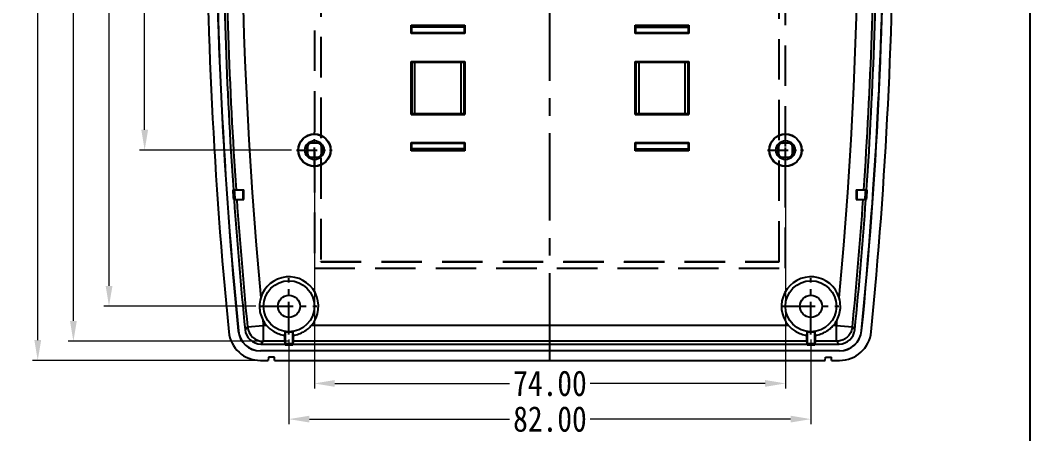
# Model space of a CAD drawing. Header units: millimetres. Extents: x -25 to 785, y -3301 to -3016.
# Drawn here: x 626.5 to 785.1, y -3204.4 to -3139.5 of the extents above; entities that cross this region are included whole.
import ezdxf

# ---------------------------------------------------------------- set-up
doc = ezdxf.new("R2010")
doc.units = ezdxf.units.MM
doc.linetypes.add('CENTER', pattern=[50.8, 31.75, -6.35, 6.35, -6.35])
doc.linetypes.add('HIDDEN', pattern=[9.525, 6.35, -3.175])
doc.layers.add('dim', color=3, linetype='Continuous', lineweight=9)
doc.styles.add('FFS', font='SIMFANG.TTF', dxfattribs={"width": 0.85})
doc.dimstyles.new('YanXiu', dxfattribs={"dimtxt": 2.5, "dimasz": 2.2, "dimexe": 1, "dimexo": 0.6, "dimgap": 0.66, "dimtad": 0, "dimzin": 1, "dimdsep": 46, "dimtxsty": 'FFS', "dimcen": 0, "dimclrd": 256, "dimclre": 131, "dimclrt": 42, "dimazin": 0, "dimtfac": 1, "dimtofl": 0, "dimtmove": 0, "dimatfit": 3, "dimfxl": 0, "dimlwd": 5, "dimlwe": 5, "dimarcsym": 0})

# ---------------------------------------------------------------- blocks, each defined once
blk = doc.blocks.new('*u4')
at = {"layer": 'Defpoints', "color": 2}
blk.add_lwpolyline([(-135.77, 94.94), (135.77, 94.94), (135.77, -94.94), (-135.77, -94.94)], close=True, dxfattribs=at)
blk = doc.blocks.new('*D33')
at = {"layer": 'Defpoints', "color": 0}
for p in [(88.46, 226.92), (64.6, 140.92), (88.46, 140.92)]:
    blk.add_point(p, dxfattribs=at)
at = {"layer": 'dim', "color": 131, "lineweight": 5}
for p, q in [((87.66, 226.92), (63.8, 226.92)), ((87.66, 140.92), (63.8, 140.92))]:
    blk.add_line(p, q, dxfattribs=at)
at = {"layer": 'dim', "lineweight": 5}
for p, q in [((64.6, 223.72), (64.6, 190.26)), ((64.6, 144.12), (64.6, 177.58))]:
    blk.add_line(p, q, dxfattribs=at)
at = {"layer": 'dim'}
for points in [[(64.07, 223.72), (65.14, 223.72), (64.6, 226.92)], [(64.07, 144.12), (65.14, 144.12), (64.6, 140.92)]]:
    blk.add_solid(points, dxfattribs=at)
at = {"layer": 'dim', "color": 42, "insert": (64.6, 183.92), "char_height": 4, "attachment_point": 5, "rotation": 90, "style": 'FFS'}
blk.add_mtext('86.00', dxfattribs=at)
blk = doc.blocks.new('*D34')
at = {"layer": 'Defpoints', "color": 0}
for p in [(82.64, 251.42), (59, 116.42), (82.87, 116.42)]:
    blk.add_point(p, dxfattribs=at)
at = {"layer": 'dim', "color": 131, "lineweight": 5}
for p, q in [((81.84, 251.42), (58.2, 251.42)), ((82.07, 116.42), (58.2, 116.42))]:
    blk.add_line(p, q, dxfattribs=at)
at = {"layer": 'dim', "lineweight": 5}
for p, q in [((59, 248.22), (59, 191.4)), ((59, 119.62), (59, 176.44))]:
    blk.add_line(p, q, dxfattribs=at)
at = {"layer": 'dim'}
for points in [[(58.47, 248.22), (59.54, 248.22), (59, 251.42)], [(58.47, 119.62), (59.54, 119.62), (59, 116.42)]]:
    blk.add_solid(points, dxfattribs=at)
at = {"layer": 'dim', "color": 42, "insert": (59, 183.92), "char_height": 4, "attachment_point": 5, "rotation": 90, "style": 'FFS'}
blk.add_mtext('135.00', dxfattribs=at)
blk = doc.blocks.new('*D7')
at = {"layer": 'Defpoints', "color": 0}
for p in [(87.95, 256.91), (53.4, 110.92), (87.95, 110.92)]:
    blk.add_point(p, dxfattribs=at)
at = {"layer": 'dim', "color": 131, "lineweight": 5}
for p, q in [((87.15, 256.91), (52.6, 256.91)), ((87.15, 110.92), (52.6, 110.92))]:
    blk.add_line(p, q, dxfattribs=at)
at = {"layer": 'dim', "lineweight": 5}
for p, q in [((53.4, 253.71), (53.4, 191.31)), ((53.4, 114.12), (53.4, 176.52))]:
    blk.add_line(p, q, dxfattribs=at)
at = {"layer": 'dim'}
for points in [[(52.87, 253.71), (53.94, 253.71), (53.4, 256.91)], [(52.87, 114.12), (53.94, 114.12), (53.4, 110.92)]]:
    blk.add_solid(points, dxfattribs=at)
at = {"layer": 'dim', "color": 42, "insert": (53.4, 183.92), "char_height": 4, "attachment_point": 5, "rotation": 90, "style": 'FFS'}
blk.add_mtext('145.98', dxfattribs=at)
blk = doc.blocks.new('*D35')
at = {"layer": 'Defpoints', "color": 0}
for p in [(84.02, 259.92), (47.8, 107.92), (84.02, 107.92)]:
    blk.add_point(p, dxfattribs=at)
at = {"layer": 'dim', "color": 131, "lineweight": 5}
for p, q in [((83.22, 259.92), (47, 259.92)), ((83.22, 107.92), (47, 107.92))]:
    blk.add_line(p, q, dxfattribs=at)
at = {"layer": 'dim', "lineweight": 5}
for p, q in [((47.8, 256.72), (47.8, 191.4)), ((47.8, 111.12), (47.8, 176.44))]:
    blk.add_line(p, q, dxfattribs=at)
at = {"layer": 'dim'}
for points in [[(47.27, 256.72), (48.34, 256.72), (47.8, 259.92)], [(47.27, 111.12), (48.34, 111.12), (47.8, 107.92)]]:
    blk.add_solid(points, dxfattribs=at)
at = {"layer": 'dim', "color": 42, "insert": (47.8, 183.92), "char_height": 4, "attachment_point": 5, "rotation": 90, "style": 'FFS'}
blk.add_mtext('152.00', dxfattribs=at)
blk = doc.blocks.new('*D36')
at = {"layer": 'Defpoints', "color": 0}
for p in [(91.27, 138.11), (165.27, 138.11), (165.27, 104.31)]:
    blk.add_point(p, dxfattribs=at)
at = {"layer": 'dim', "color": 131, "lineweight": 5}
for p, q in [((91.27, 137.31), (91.27, 103.51)), ((165.27, 137.31), (165.27, 103.51))]:
    blk.add_line(p, q, dxfattribs=at)
at = {"layer": 'dim', "lineweight": 5}
for p, q in [((94.47, 104.31), (121.93, 104.31)), ((162.07, 104.31), (134.61, 104.31))]:
    blk.add_line(p, q, dxfattribs=at)
at = {"layer": 'dim'}
for points in [[(94.47, 104.85), (94.47, 103.78), (91.27, 104.31)], [(162.07, 104.85), (162.07, 103.78), (165.27, 104.31)]]:
    blk.add_solid(points, dxfattribs=at)
at = {"layer": 'dim', "color": 42, "insert": (128.27, 104.31), "char_height": 4, "attachment_point": 5, "style": 'FFS'}
blk.add_mtext('74.00', dxfattribs=at)
blk = doc.blocks.new('*D37')
at = {"layer": 'Defpoints', "color": 0}
for p in [(87.27, 112.02), (169.27, 112.02), (169.27, 98.71)]:
    blk.add_point(p, dxfattribs=at)
at = {"layer": 'dim', "color": 131, "lineweight": 5}
for p, q in [((87.27, 111.22), (87.27, 97.91)), ((169.27, 111.22), (169.27, 97.91))]:
    blk.add_line(p, q, dxfattribs=at)
at = {"layer": 'dim', "lineweight": 5}
for p, q in [((90.47, 98.71), (121.93, 98.71)), ((166.07, 98.71), (134.61, 98.71))]:
    blk.add_line(p, q, dxfattribs=at)
at = {"layer": 'dim'}
for points in [[(90.47, 99.25), (90.47, 98.18), (87.27, 98.71)], [(166.07, 99.25), (166.07, 98.18), (169.27, 98.71)]]:
    blk.add_solid(points, dxfattribs=at)
at = {"layer": 'dim', "color": 42, "insert": (128.27, 98.71), "char_height": 4, "attachment_point": 5, "style": 'FFS'}
blk.add_mtext('82.00', dxfattribs=at)
blk = doc.blocks.new('u96')
at = {"color": 1, "linetype": 'CENTER', "ltscale": 0.432}
blk.add_line((128.269, 107.916), (128.269, 259.916), dxfattribs=at)
at = {"color": 3, "linetype": 'HIDDEN'}
for p, q in [((91.269, 245.416), (91.269, 122.416)), ((92.269, 244.416), (92.269, 123.416)), ((92.281, 244.404), (92.281, 123.428)), ((164.257, 123.428), (164.257, 244.404)), ((164.269, 123.416), (164.269, 244.416)), ((165.269, 122.416), (165.269, 245.416)), ((91.269, 122.416), (165.269, 122.416)), ((92.269, 123.416), (92.281, 123.428)), ((92.269, 123.416), (164.269, 123.416)), ((92.281, 123.428), (164.257, 123.428)), ((164.269, 123.416), (164.257, 123.428))]:
    blk.add_line(p, q, dxfattribs=at)
at = {"color": 7}
for p, q in [((106.463, 160.516), (106.551, 160.228)), ((106.463, 159.215), (106.463, 160.516)), ((106.463, 160.516), (114.875, 160.516)), ((106.551, 159.303), (106.551, 160.228)), ((114.787, 160.228), (106.551, 160.228)), ((114.875, 160.516), (114.787, 160.228)), ((114.787, 160.228), (114.787, 159.303)), ((114.875, 160.516), (114.875, 159.215)), ((141.663, 160.516), (150.075, 160.516)), ((141.663, 160.516), (141.751, 160.228)), ((141.663, 159.215), (141.663, 160.516)), ((141.751, 160.228), (149.987, 160.228)), ((141.751, 159.303), (141.751, 160.228)), ((150.075, 160.516), (149.987, 160.228)), ((149.987, 160.228), (149.987, 159.303)), ((150.075, 160.516), (150.075, 159.215)), ((106.551, 159.303), (106.463, 159.215)), ((114.875, 159.215), (106.463, 159.215)), ((114.787, 159.303), (106.551, 159.303)), ((114.787, 159.303), (114.875, 159.215)), ((141.751, 159.303), (141.663, 159.215)), ((150.075, 159.215), (141.663, 159.215)), ((149.987, 159.303), (141.751, 159.303)), ((149.987, 159.303), (150.075, 159.215)), ((106.568, 154.716), (106.463, 154.822)), ((106.463, 154.822), (114.875, 154.822)), ((106.463, 146.51), (106.463, 154.822)), ((106.568, 154.716), (106.568, 146.616)), ((107.068, 154.7), (114.27, 154.7)), ((107.068, 146.633), (107.068, 154.7)), ((107.557, 154.728), (107.463, 154.822)), ((107.557, 154.728), (113.78, 154.728)), ((113.78, 154.728), (113.875, 154.822)), ((114.27, 154.7), (114.27, 146.633)), ((114.77, 154.716), (114.875, 154.822)), ((114.77, 146.616), (114.77, 154.716)), ((114.875, 154.822), (114.875, 146.51)), ((141.663, 154.822), (150.075, 154.822)), ((141.768, 154.716), (141.663, 154.822)), ((141.663, 146.51), (141.663, 154.822)), ((141.768, 154.716), (141.768, 146.616)), ((142.268, 154.7), (149.47, 154.7)), ((142.268, 146.633), (142.268, 154.7)), ((142.757, 154.728), (142.663, 154.822)), ((148.98, 154.728), (142.757, 154.728)), ((148.98, 154.728), (149.075, 154.822)), ((149.47, 154.7), (149.47, 146.633)), ((149.97, 154.716), (150.075, 154.822)), ((149.97, 146.616), (149.97, 154.716)), ((150.075, 154.822), (150.075, 146.51)), ((106.568, 146.616), (106.463, 146.51)), ((106.463, 146.51), (114.875, 146.51)), ((114.27, 146.633), (107.068, 146.633)), ((107.557, 146.605), (107.463, 146.51)), ((107.557, 146.605), (113.78, 146.605)), ((113.78, 146.605), (113.875, 146.51)), ((114.77, 146.616), (114.875, 146.51)), ((141.768, 146.616), (141.663, 146.51)), ((141.663, 146.51), (150.075, 146.51)), ((149.47, 146.633), (142.268, 146.633)), ((142.757, 146.605), (142.663, 146.51)), ((148.98, 146.605), (142.757, 146.605)), ((148.98, 146.605), (149.075, 146.51)), ((149.97, 146.616), (150.075, 146.51)), ((90.121, 141.464), (90.176, 141.409)), ((90.176, 141.409), (90.176, 140.423)), ((90.721, 142.064), (90.776, 142.009)), ((91.762, 142.009), (90.776, 142.009)), ((91.817, 142.064), (91.762, 142.009)), ((92.417, 141.464), (92.362, 141.409)), ((92.362, 140.423), (92.362, 141.409)), ((106.551, 142.029), (106.463, 142.117)), ((106.463, 142.117), (114.875, 142.117)), ((106.463, 140.816), (106.463, 142.117)), ((106.551, 142.029), (114.787, 142.029)), ((106.551, 141.105), (106.551, 142.029)), ((114.787, 142.029), (114.875, 142.117)), ((114.787, 142.029), (114.787, 141.105)), ((114.875, 142.117), (114.875, 140.816)), ((141.663, 142.117), (150.075, 142.117)), ((141.751, 142.029), (141.663, 142.117)), ((141.663, 140.816), (141.663, 142.117)), ((141.751, 142.029), (149.987, 142.029)), ((141.751, 141.105), (141.751, 142.029)), ((149.987, 142.029), (150.075, 142.117)), ((149.987, 142.029), (149.987, 141.105)), ((150.075, 142.117), (150.075, 140.816)), ((164.121, 141.464), (164.176, 141.409)), ((164.176, 141.409), (164.176, 140.423)), ((164.721, 142.064), (164.776, 142.009)), ((165.762, 142.009), (164.776, 142.009)), ((165.817, 142.064), (165.762, 142.009)), ((166.417, 141.464), (166.362, 141.409)), ((166.362, 140.423), (166.362, 141.409)), ((89.776, 140.916), (90.122, 140.916)), ((90.121, 140.368), (90.176, 140.423)), ((90.721, 139.768), (90.776, 139.823)), ((90.776, 139.823), (91.762, 139.823)), ((91.817, 139.768), (91.762, 139.823)), ((92.417, 140.368), (92.362, 140.423)), ((92.761, 140.916), (92.416, 140.916)), ((106.463, 140.816), (106.551, 141.105)), ((114.875, 140.816), (106.463, 140.816)), ((114.787, 141.105), (106.551, 141.105)), ((114.875, 140.816), (114.787, 141.105)), ((141.663, 140.816), (141.751, 141.105)), ((150.075, 140.816), (141.663, 140.816)), ((141.751, 141.105), (149.987, 141.105)), ((150.075, 140.816), (149.987, 141.105)), ((163.776, 140.916), (164.122, 140.916)), ((164.121, 140.368), (164.176, 140.423)), ((164.721, 139.768), (164.776, 139.823)), ((164.776, 139.823), (165.762, 139.823)), ((165.817, 139.768), (165.762, 139.823)), ((166.417, 140.368), (166.362, 140.423)), ((166.761, 140.916), (166.416, 140.916)), ((78.434, 134.666), (80.17, 134.666)), ((80.069, 133.166), (80.069, 134.666)), ((80.17, 133.166), (80.17, 134.666)), ((176.367, 134.666), (176.368, 133.166)), ((176.367, 134.666), (178.104, 134.666)), ((176.469, 134.666), (176.469, 133.166)), ((78.538, 133.166), (80.17, 133.166)), ((176.368, 133.166), (178, 133.166)), ((80.37, 112.748), (80.756, 113.176)), ((80.756, 113.176), (83.24, 113.421)), ((83.24, 113.421), (83.24, 110.924)), ((83.74, 113.421), (83.24, 113.421)), ((165.74, 113.421), (90.798, 113.421)), ((173.295, 113.421), (172.798, 113.421)), ((173.297, 110.924), (173.297, 113.421)), ((173.297, 113.421), (175.782, 113.176)), ((176.168, 112.748), (175.782, 113.176)), ((79.304, 112.571), (79.33, 112.573)), ((86.665, 112.436), (86.569, 111.869)), ((86.665, 112.436), (86.665, 110.587)), ((87.873, 110.587), (87.873, 112.436)), ((87.969, 111.869), (87.873, 112.436)), ((168.665, 112.436), (168.569, 111.869)), ((168.665, 112.436), (168.665, 110.587)), ((169.873, 110.587), (169.873, 112.436)), ((169.969, 111.869), (169.873, 112.436)), ((177.234, 112.571), (177.208, 112.573)), ((82.783, 109.42), (82.783, 109.446)), ((173.755, 109.446), (82.783, 109.446)), ((82.854, 110.498), (83.24, 110.924)), ((82.854, 110.498), (86.656, 110.498)), ((86.585, 110.924), (83.24, 110.924)), ((86.585, 110.924), (86.656, 110.498)), ((86.656, 110.498), (86.656, 110.385)), ((86.662, 110.422), (86.656, 110.385)), ((86.656, 110.385), (87.882, 110.385)), ((86.662, 110.422), (86.665, 110.587)), ((86.662, 110.422), (87.876, 110.422)), ((86.665, 110.587), (87.873, 110.587)), ((87.873, 110.587), (87.876, 110.422)), ((87.876, 110.422), (87.882, 110.385)), ((87.953, 110.924), (87.882, 110.498)), ((87.882, 110.385), (87.882, 110.498)), ((87.882, 110.498), (168.656, 110.498)), ((168.585, 110.924), (87.953, 110.924)), ((168.585, 110.924), (168.656, 110.498)), ((168.656, 110.498), (168.656, 110.385)), ((168.662, 110.422), (168.656, 110.385)), ((168.656, 110.385), (169.882, 110.385)), ((168.662, 110.422), (168.665, 110.587)), ((168.662, 110.422), (169.876, 110.422)), ((168.665, 110.587), (169.873, 110.587)), ((169.873, 110.587), (169.876, 110.422)), ((169.876, 110.422), (169.882, 110.385)), ((169.953, 110.924), (169.882, 110.498)), ((169.882, 110.385), (169.882, 110.498)), ((169.882, 110.498), (173.684, 110.498)), ((173.297, 110.924), (169.953, 110.924)), ((173.684, 110.498), (173.297, 110.924)), ((173.755, 109.42), (173.755, 109.446)), ((82.777, 107.916), (84.019, 107.916)), ((173.755, 109.42), (82.783, 109.42)), ((84.045, 108.417), (84.019, 107.916)), ((84.993, 108.417), (84.045, 108.417)), ((85.019, 107.916), (84.993, 108.417)), ((85.019, 107.916), (171.519, 107.916)), ((171.519, 107.916), (171.545, 108.417)), ((171.545, 108.417), (172.493, 108.417)), ((172.519, 107.916), (172.493, 108.417)), ((172.519, 107.916), (173.761, 107.916))]:
    blk.add_line(p, q, dxfattribs=at)
at = {"color": 1, "linetype": 'CENTER', "ltscale": 0.102094}
for p, q in [((91.269, 138.109), (91.269, 143.724)), ((165.269, 138.109), (165.269, 143.724)), ((88.461, 140.916), (94.076, 140.916)), ((162.461, 140.916), (168.076, 140.916))]:
    blk.add_line(p, q, dxfattribs=at)
at = {"color": 1, "linetype": 'CENTER', "ltscale": 0.16}
for p, q in [((87.269, 112.016), (87.269, 120.816)), ((169.269, 112.016), (169.269, 120.816)), ((82.869, 116.416), (91.669, 116.416)), ((164.869, 116.416), (173.669, 116.416))]:
    blk.add_line(p, q, dxfattribs=at)
at = {"color": 7}
for centre, radius in [((91.269, 140.916), 2.552), ((91.269, 140.916), 2.5), ((165.269, 140.916), 2.552), ((165.269, 140.916), 2.5), ((91.269, 140.916), 1.493), ((165.269, 140.916), 1.493), ((87.269, 116.416), 4), ((169.269, 116.416), 4), ((87.269, 116.416), 1.75), ((169.269, 116.416), 1.75)]:
    blk.add_circle(centre, radius, dxfattribs=at)
for centre, radius, start, end in [((798.269, 183.916), 724, 174.332411, 185.667589), ((-541.731, 183.916), 724, 354.332411, 5.667589), ((798.269, 183.916), 722.497, 174.332906, 185.667094), ((798.269, 183.916), 722.47, 174.332898, 185.66709), ((-541.731, 183.916), 722.47, 354.332898, 5.66709), ((-541.731, 183.916), 722.497, 354.332906, 5.667094), ((798.269, 183.916), 718.495, 174.71418, 185.28582), ((-541.731, 183.916), 718.495, 354.71418, 5.28582), ((798.269, 183.916), 721.418, 180.059566, 183.914532), ((798.269, 183.916), 720.992, 180.059601, 183.916849), ((-541.731, 183.916), 720.992, 356.083151, 359.940399), ((-541.731, 183.916), 721.418, 356.085468, 359.940434), ((90.718, 141.467), 0.597, 89.71181, 180.28838), ((-54.81, 140.9), 144.931, 0.00654, 0.22322), ((91.269, 279.223), 137.159, 269.77106, 270.22898), ((91.82, 141.467), 0.597, 359.71152, 90.28829), ((237.674, 140.899), 145.258, 179.77702, 179.99322), ((164.718, 141.467), 0.597, 89.71181, 180.28838), ((19.19, 140.9), 144.932, 0.00654, 0.22322), ((165.269, 279.223), 137.159, 269.77106, 270.22898), ((165.82, 141.467), 0.597, 359.71152, 90.28829), ((311.674, 140.899), 145.258, 179.77702, 179.99322), ((-55.136, 140.933), 145.258, 359.77702, 359.99322), ((90.718, 140.365), 0.597, 179.71005, 270.28976), ((91.269, 2.61), 137.159, 89.77106, 90.22898), ((91.82, 140.365), 0.597, 269.70997, 0.29023), ((237.347, 140.933), 144.932, 180.00654, 180.22322), ((18.864, 140.933), 145.258, 359.77702, 359.99322), ((164.718, 140.365), 0.597, 179.71005, 270.28976), ((165.269, 2.61), 137.159, 89.77106, 90.22898), ((165.82, 140.365), 0.597, 269.70997, 0.29023), ((311.347, 140.933), 144.931, 180.00654, 180.22322), ((798.269, 183.916), 721.518, 183.913989, 184.033391), ((798.269, 183.916), 721.454, 183.914334, 184.033747), ((798.767, 183.951), 721.789, 183.915272, 184.03463), ((-542.301, 183.956), 721.86, 355.965376, 356.084722), ((-541.731, 183.916), 721.454, 355.966253, 356.085666), ((-541.731, 183.916), 721.518, 355.966609, 356.086011), ((798.269, 183.916), 721.418, 184.033951, 185.66142), ((798.269, 183.916), 720.992, 184.036339, 185.630642), ((-541.731, 183.916), 720.992, 354.369358, 355.963661), ((-541.731, 183.916), 721.418, 354.33858, 355.966049), ((87.269, 116.416), 4.629, 319.67819, 163.57028), ((169.269, 116.416), 4.629, 16.42972, 220.32181), ((87.261, 116.421), 4.62, 163.59906, 180.05735), ((169.276, 116.421), 4.62, 359.94263, 16.40096), ((87.28, 116.417), 4.639, 180.00518, 207.21582), ((169.257, 116.416), 4.64, 332.7878, 359.99683), ((798.269, 183.916), 718.495, 185.560617, 185.630643), ((87.269, 116.416), 4.629, 207.27615, 220.32181), ((169.269, 116.416), 4.629, 319.67819, 332.72385), ((-541.731, 183.916), 718.495, 354.36934, 354.439383), ((82.853, 112.994), 2.495, 185.63818, 270.02324), ((83.248, 113.429), 2.505, 185.79599, 269.83465), ((173.685, 112.994), 2.495, 269.97676, 354.36182), ((82.775, 112.907), 4.991, 185.64354, 270.02405), ((82.782, 112.915), 3.495, 185.65114, 270.01595), ((82.782, 112.915), 3.47, 185.65415, 270.01217), ((87.269, 116.416), 4.026, 261.36684, 278.63316), ((169.269, 116.416), 4.026, 261.36684, 278.63316), ((173.755, 112.915), 3.47, 269.98782, 354.34352), ((173.756, 112.915), 3.495, 269.98405, 354.34886), ((173.763, 112.907), 4.991, 269.97595, 354.35646)]:
    blk.add_arc(centre, radius, start, end, dxfattribs=at)
for centre, major_axis, ratio, start_param, end_param in [((107.068, 154.717), (0.5, 0), 0.0349208, -3.1066861, -1.5707963), ((114.27, 154.717), (0.5, 0), 0.0349208, -1.5707963, -0.0349066), ((142.268, 154.717), (0.5, 0), 0.0349208, -3.1066861, -1.5707963), ((149.47, 154.717), (0.5, 0), 0.0349208, -1.5707963, -0.0349066), ((107.068, 146.615), (0.5, 0), 0.0349208, 1.5707963, 3.1066861), ((114.27, 146.615), (0.5, 0), 0.0349208, 0.0349066, 1.5707963), ((142.268, 146.615), (0.5, 0), 0.0349208, 1.5707963, 3.1066861), ((149.47, 146.615), (0.5, 0), 0.0349208, 0.0349066, 1.5707963), ((90.776, 141.409), (0.424, -0.424), 0.9999239, 2.3562326, 3.9269527), ((91.762, 141.409), (0.424, 0.424), 0.9999239, -0.7853601, 0.7853601), ((164.776, 141.409), (0.424, -0.424), 0.9999239, 2.3562326, 3.9269527), ((165.762, 141.409), (0.424, 0.424), 0.9999239, -0.7853601, 0.7853601), ((90.776, 140.423), (0.424, 0.424), 0.9999239, -3.9269527, -2.3562326), ((91.762, 140.423), (0.424, -0.424), 0.9999239, -0.7853601, 0.7853601), ((164.776, 140.423), (0.424, 0.424), 0.9999239, -3.9269527, -2.3562326), ((165.762, 140.423), (0.424, -0.424), 0.9999239, -0.7853601, 0.7853601), ((86.586, 113.421), (0, 2.5), 0.0087269, -4.0427451, -3.1939525), ((87.952, 113.421), (0, 2.5), 0.0087269, -3.0892328, -2.2404402), ((168.586, 113.421), (0, 2.5), 0.0087269, -4.0427451, -3.1939525), ((169.952, 113.421), (0, 2.5), 0.0087269, -3.0892328, -2.2404402)]:
    blk.add_ellipse(centre, major_axis=major_axis, ratio=ratio, start_param=start_param, end_param=end_param, dxfattribs=at)
for points, start_tangent, end_tangent in [([(83.74, 113.421), (84.256, 112.906), (84.928, 112.435), (85.717, 112.077), (86.569, 111.869)], (0.64708, -0.7624221), (0.9892609, -0.1461601)), ([(87.969, 111.869), (88.821, 112.077), (89.61, 112.435), (90.282, 112.906), (90.798, 113.421)], (0.9892609, 0.1461601), (0.64708, 0.7624221)), ([(165.74, 113.421), (166.256, 112.906), (166.928, 112.435), (167.717, 112.077), (168.569, 111.869)], (0.64708, -0.7624221), (0.9892609, -0.1461601)), ([(169.969, 111.869), (170.821, 112.077), (171.61, 112.435), (172.282, 112.906), (172.798, 113.421)], (0.9892609, 0.1461601), (0.64708, 0.7624221)), ([(175.782, 113.176), (175.595, 112.459), (175.205, 111.827), (174.651, 111.337), (173.989, 111.029), (173.297, 110.924)], (-0.104114, -0.9945654), (-0.9999529, -0.0097089))]:
    blk.add_spline(points, degree=3, dxfattribs=dict(at, start_tangent=start_tangent, end_tangent=end_tangent))
at = {"layer": 'Defpoints', "xscale": 1.5, "yscale": 1.5, "zscale": 1.5}
blk.add_blockref('*u4', (0, 142.412), dxfattribs=at)
at = {"layer": 'dim'}
for base, p1, p2, picture, middle in [((47.803, 107.916), (84.019, 259.916), (84.019, 107.916), '*D35', (47.803, 183.916)), ((53.403, 110.924), (87.953, 256.908), (87.953, 110.924), '*D7', (53.403, 183.916)), ((59.003, 116.416), (82.641, 251.416), (82.869, 116.416), '*D34', (59.003, 183.916)), ((64.603, 140.916), (88.461, 226.916), (88.461, 140.916), '*D33', (64.603, 183.916))]:
    dim = blk.add_linear_dim(base=base, p1=p1, p2=p2, angle=90, dimstyle='YanXiu', override={"dimtxt": 4, "dimasz": 3.2, "dimexe": 0.7996, "dimexo": 0.7996, "dimgap": 0.7996}, dxfattribs=at)
    dim.commit()
    dim.dimension.update_dxf_attribs({"geometry": picture, "text_midpoint": middle})
for base, p1, p2, picture, middle in [((165.269, 104.313), (91.269, 138.109), (165.269, 138.109), '*D36', (128.269, 104.313)), ((169.269, 98.713), (87.269, 112.016), (169.269, 112.016), '*D37', (128.269, 98.713))]:
    dim = blk.add_linear_dim(base=base, p1=p1, p2=p2, dimstyle='YanXiu', override={"dimtxt": 4, "dimasz": 3.2, "dimexe": 0.7996, "dimexo": 0.7996, "dimgap": 0.7996}, dxfattribs=at)
    dim.commit()
    dim.dimension.update_dxf_attribs({"geometry": picture, "text_midpoint": middle})

msp = doc.modelspace()

# ---------------------------------------------------------------- block references
msp.add_blockref('u96', (581.48, -3300.84))

doc.saveas('drawing.dxf')
